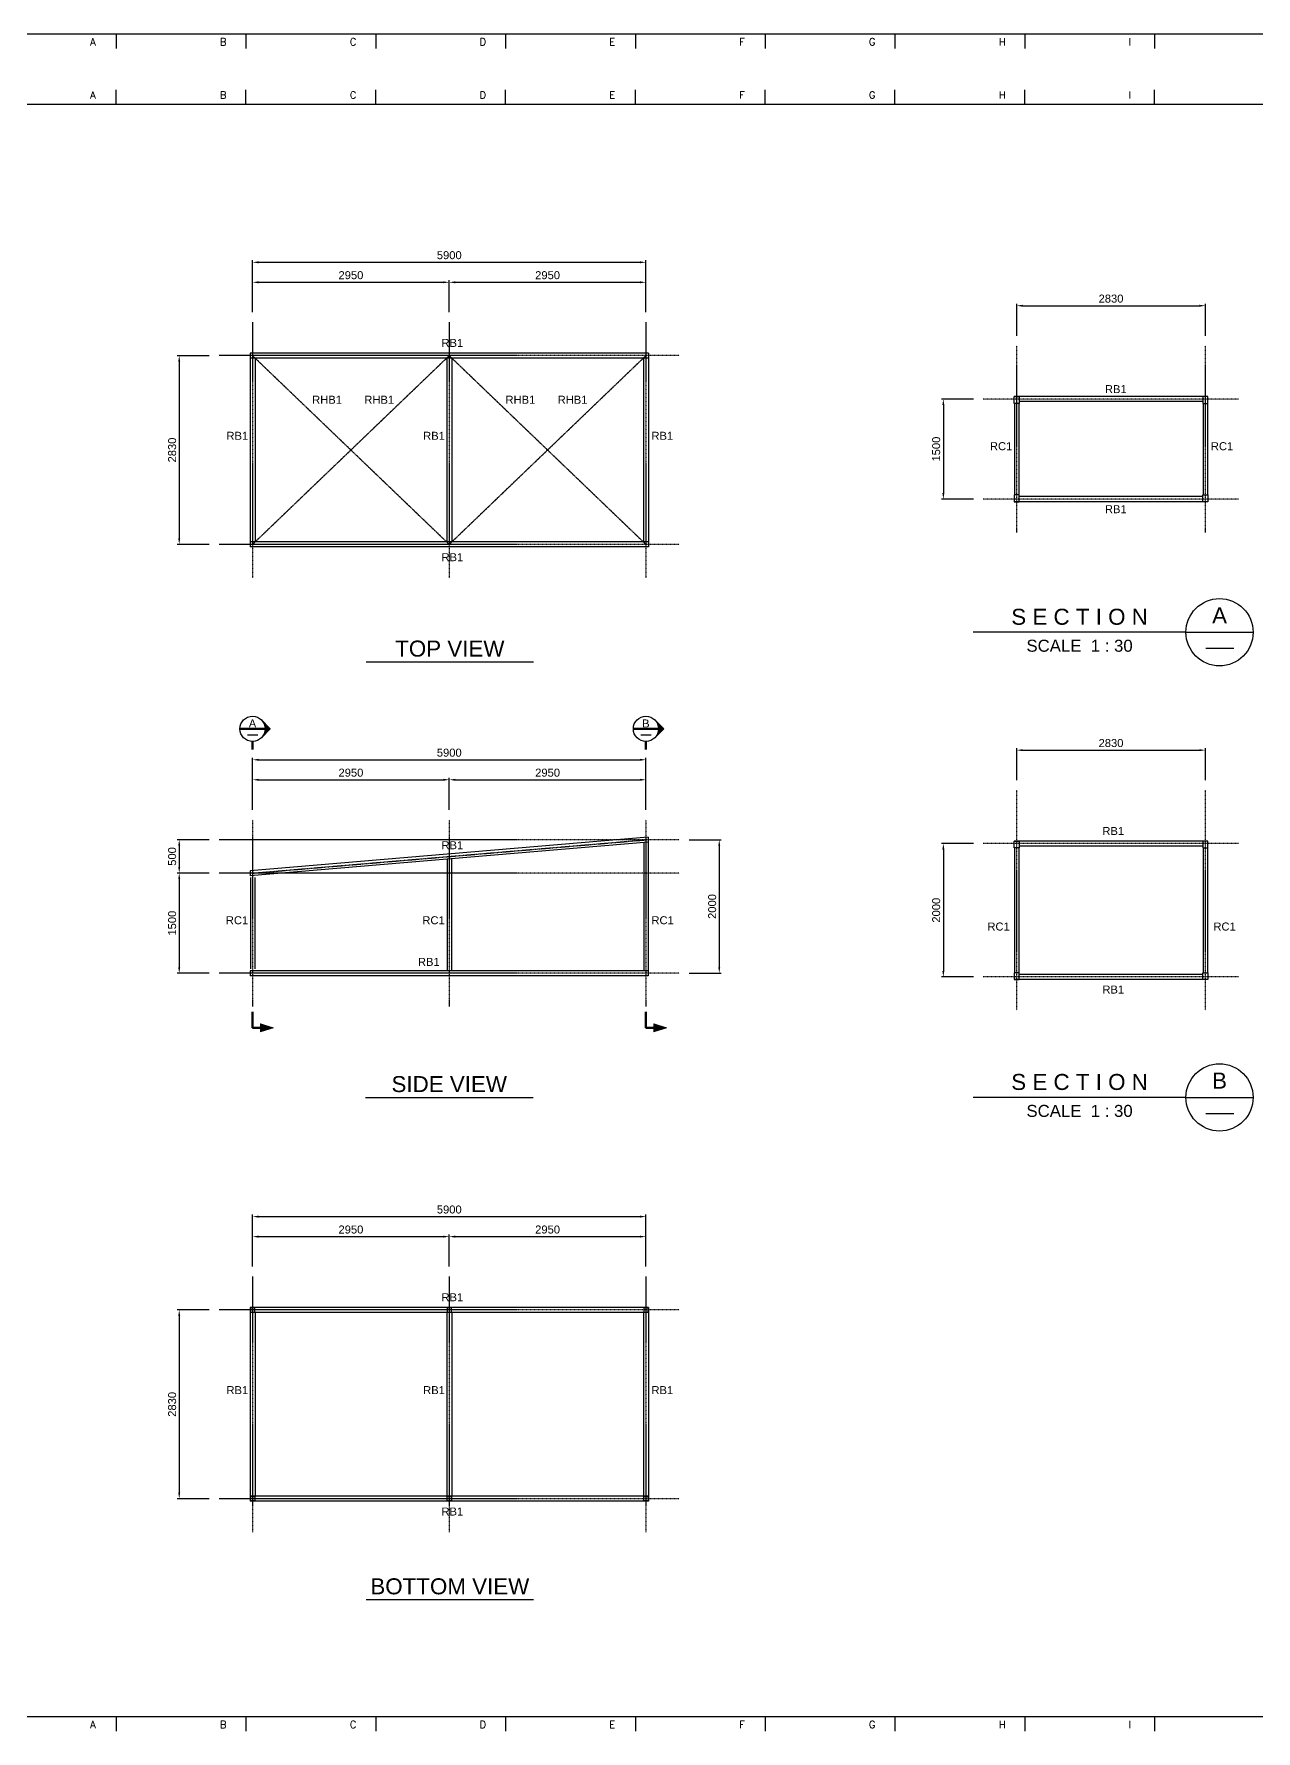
# Model space of a CAD drawing. Header units: millimetres. Extents: x 415966 to 487306, y -108951 to -17325.
# Drawn here: x 453096 to 471427, y -92703 to -67257 of the extents above; entities that cross this region are included whole.
import ezdxf
from ezdxf.enums import TextEntityAlignment as Align

# ---------------------------------------------------------------- set-up
doc = ezdxf.new("R2010")
doc.units = ezdxf.units.MM
doc.header["$LTSCALE"] = 2
doc.linetypes.add('CENTER', pattern=[2, 1.25, -0.25, 0.25, -0.25])
doc.linetypes.add('CENTER2', pattern=[28.575, 19.05, -3.175, 3.175, -3.175])
doc.layers.get('Defpoints').update_dxf_attribs({"color": 250})
for name, color, linetype in [('C_BLOCK', 7, 'Continuous'), ('C_CEN', 1, 'CENTER'), ('C_DIM', 7, 'Continuous'), ('C_GIRDER', 2, 'Continuous'), ('C_TEXT_01', 2, 'Continuous'), ('TAN-TIT', 30, 'Continuous'), ('TITLE', 7, 'Continuous')]:
    doc.layers.add(name, color=color, linetype=linetype)
doc.styles.add('Arial', font='arial.ttf')
doc.styles.add('COM', font='COMPLEX', dxfattribs={"height": 5})
doc.dimstyles.new('일반도면_0030', dxfattribs={"dimtxt": 120, "dimasz": 90, "dimexe": 30, "dimexo": 150, "dimgap": 45, "dimtad": 1, "dimdec": 0, "dimzin": 0, "dimdsep": 46, "dimtxsty": 'Arial', "dimcen": -150, "dimclrd": 7, "dimclre": 7, "dimclrt": 2, "dimadec": 8, "dimazin": 0, "dimtfac": 1, "dimtdec": 0, "dimtix": 1, "dimtmove": 2, "dimatfit": 3, "dimfxl": 1, "dimtolj": 1, "dimtzin": 0, "dimarcsym": 0})

# ---------------------------------------------------------------- blocks, each defined once
blk = doc.blocks.new('BORDER')
at = {"layer": 'TAN-TIT'}
for p, q in [((23282, 16468), (498, 16468)), ((1796, 16468), (1796, 16612)), ((3093, 16468), (3093, 16612)), ((4391, 16468), (4391, 16612)), ((5689, 16468), (5689, 16612)), ((6987, 16468), (6987, 16612)), ((8285, 16468), (8285, 16612)), ((9583, 16468), (9583, 16612)), ((10881, 16468), (10881, 16612)), ((12178, 16468), (12178, 16612)), ((498, 352), (23282, 352)), ((1796, 352), (1796, 208)), ((3093, 352), (3093, 208)), ((4391, 352), (4391, 208)), ((5689, 352), (5689, 208)), ((6987, 352), (6987, 208)), ((8285, 352), (8285, 208)), ((9583, 352), (9583, 208)), ((10881, 352), (10881, 208)), ((12178, 352), (12178, 208))]:
    blk.add_line(p, q, dxfattribs=at)
at = {"layer": 'TAN-TIT', "style": 'COM'}
for s, p in [('A', (1536, 16526)), ('B', (2834, 16526)), ('C', (4132, 16526)), ('D', (5430, 16526)), ('E', (6727, 16526)), ('F', (8025, 16526)), ('G', (9323, 16526)), ('H', (10621, 16526)), ('I', (11919, 16526)), ('A', (1536, 237)), ('B', (2834, 237)), ('C', (4132, 237)), ('D', (5430, 237)), ('E', (6727, 237)), ('F', (8025, 237)), ('G', (9323, 237)), ('H', (10621, 237)), ('I', (11919, 237))]:
    blk.add_text(s, height=72.1, dxfattribs=at).set_placement(p)
blk = doc.blocks.new('*D260')
at = {"layer": 'C_DIM', "color": 7, "lineweight": -2, "transparency": 16777216}
for p, q in [((455725, -72081), (455245, -72081)), ((455275, -72171), (455275, -74821)), ((455725, -74911), (455245, -74911))]:
    blk.add_line(p, q, dxfattribs=at)
at = {"layer": 'C_DIM', "color": 7, "transparency": 16777216}
for points in [[(455260, -72171), (455290, -72171), (455275, -72081)], [(455260, -74821), (455290, -74821), (455275, -74911)]]:
    blk.add_solid(points, dxfattribs=at)
at = {"layer": 'Defpoints', "color": 0, "transparency": 16777216}
for p in [(455875, -72081), (455275, -74911), (455875, -74911)]:
    blk.add_point(p, dxfattribs=at)
at = {"layer": 'C_DIM', "color": 2, "transparency": 16777216, "insert": (455169, -73496), "char_height": 120, "attachment_point": 5, "rotation": 90, "style": 'Arial'}
blk.add_mtext('\\A1;2830', dxfattribs=at)
blk = doc.blocks.new('*D261')
at = {"layer": 'C_DIM', "color": 7, "lineweight": -2, "transparency": 16777216}
for p, q in [((456375, -71431), (456375, -70651)), ((456465, -70681), (462185, -70681)), ((462275, -71431), (462275, -70651))]:
    blk.add_line(p, q, dxfattribs=at)
at = {"layer": 'C_DIM', "color": 7, "transparency": 16777216}
for points in [[(456465, -70666), (456465, -70696), (456375, -70681)], [(462185, -70666), (462185, -70696), (462275, -70681)]]:
    blk.add_solid(points, dxfattribs=at)
at = {"layer": 'Defpoints', "color": 0, "transparency": 16777216}
for p in [(462275, -70681), (456375, -71581), (462275, -71581)]:
    blk.add_point(p, dxfattribs=at)
at = {"layer": 'C_DIM', "color": 2, "transparency": 16777216, "insert": (459325, -70575), "char_height": 120, "attachment_point": 5, "style": 'Arial'}
blk.add_mtext('\\A1;5900', dxfattribs=at)
blk = doc.blocks.new('*D262')
at = {"layer": 'C_DIM', "color": 7, "lineweight": -2, "transparency": 16777216}
for p, q in [((456375, -71431), (456375, -70951)), ((456465, -70981), (459235, -70981)), ((459325, -71431), (459325, -70951))]:
    blk.add_line(p, q, dxfattribs=at)
at = {"layer": 'C_DIM', "color": 7, "transparency": 16777216}
for points in [[(456465, -70966), (456465, -70996), (456375, -70981)], [(459235, -70966), (459235, -70996), (459325, -70981)]]:
    blk.add_solid(points, dxfattribs=at)
at = {"layer": 'Defpoints', "color": 0, "transparency": 16777216}
for p in [(459325, -70981), (456375, -71581), (459325, -71581)]:
    blk.add_point(p, dxfattribs=at)
at = {"layer": 'C_DIM', "color": 2, "transparency": 16777216, "insert": (457850, -70875), "char_height": 120, "attachment_point": 5, "style": 'Arial'}
blk.add_mtext('\\A1;2950', dxfattribs=at)
blk = doc.blocks.new('*D263')
at = {"layer": 'C_DIM', "color": 7, "lineweight": -2, "transparency": 16777216}
for p, q in [((459325, -71431), (459325, -70951)), ((459415, -70981), (462185, -70981)), ((462275, -71431), (462275, -70951))]:
    blk.add_line(p, q, dxfattribs=at)
at = {"layer": 'C_DIM', "color": 7, "transparency": 16777216}
for points in [[(459415, -70966), (459415, -70996), (459325, -70981)], [(462185, -70966), (462185, -70996), (462275, -70981)]]:
    blk.add_solid(points, dxfattribs=at)
at = {"layer": 'Defpoints', "color": 0, "transparency": 16777216}
for p in [(462275, -70981), (459325, -71581), (462275, -71581)]:
    blk.add_point(p, dxfattribs=at)
at = {"layer": 'C_DIM', "color": 2, "transparency": 16777216, "insert": (460800, -70875), "char_height": 120, "attachment_point": 5, "style": 'Arial'}
blk.add_mtext('\\A1;2950', dxfattribs=at)
blk = doc.blocks.new('*D247')
at = {"layer": 'C_DIM', "color": 7, "lineweight": -2, "transparency": 16777216}
for p, q in [((455725, -86390), (455245, -86390)), ((455275, -86480), (455275, -89130)), ((455725, -89220), (455245, -89220))]:
    blk.add_line(p, q, dxfattribs=at)
at = {"layer": 'C_DIM', "color": 7, "transparency": 16777216}
for points in [[(455260, -86480), (455290, -86480), (455275, -86390)], [(455260, -89130), (455290, -89130), (455275, -89220)]]:
    blk.add_solid(points, dxfattribs=at)
at = {"layer": 'Defpoints', "color": 0, "transparency": 16777216}
for p in [(455875, -86390), (455275, -89220), (455875, -89220)]:
    blk.add_point(p, dxfattribs=at)
at = {"layer": 'C_DIM', "color": 2, "transparency": 16777216, "insert": (455169, -87805), "char_height": 120, "attachment_point": 5, "rotation": 90, "style": 'Arial'}
blk.add_mtext('\\A1;2830', dxfattribs=at)
blk = doc.blocks.new('*D248')
at = {"layer": 'C_DIM', "color": 7, "lineweight": -2, "transparency": 16777216}
for p, q in [((456375, -85740), (456375, -84960)), ((456465, -84990), (462185, -84990)), ((462275, -85740), (462275, -84960))]:
    blk.add_line(p, q, dxfattribs=at)
at = {"layer": 'C_DIM', "color": 7, "transparency": 16777216}
for points in [[(456465, -84975), (456465, -85005), (456375, -84990)], [(462185, -84975), (462185, -85005), (462275, -84990)]]:
    blk.add_solid(points, dxfattribs=at)
at = {"layer": 'Defpoints', "color": 0, "transparency": 16777216}
for p in [(462275, -84990), (456375, -85890), (462275, -85890)]:
    blk.add_point(p, dxfattribs=at)
at = {"layer": 'C_DIM', "color": 2, "transparency": 16777216, "insert": (459325, -84884), "char_height": 120, "attachment_point": 5, "style": 'Arial'}
blk.add_mtext('\\A1;5900', dxfattribs=at)
blk = doc.blocks.new('*D249')
at = {"layer": 'C_DIM', "color": 7, "lineweight": -2, "transparency": 16777216}
for p, q in [((456375, -85740), (456375, -85260)), ((456465, -85290), (459235, -85290)), ((459325, -85740), (459325, -85260))]:
    blk.add_line(p, q, dxfattribs=at)
at = {"layer": 'C_DIM', "color": 7, "transparency": 16777216}
for points in [[(456465, -85275), (456465, -85305), (456375, -85290)], [(459235, -85275), (459235, -85305), (459325, -85290)]]:
    blk.add_solid(points, dxfattribs=at)
at = {"layer": 'Defpoints', "color": 0, "transparency": 16777216}
for p in [(459325, -85290), (456375, -85890), (459325, -85890)]:
    blk.add_point(p, dxfattribs=at)
at = {"layer": 'C_DIM', "color": 2, "transparency": 16777216, "insert": (457850, -85184), "char_height": 120, "attachment_point": 5, "style": 'Arial'}
blk.add_mtext('\\A1;2950', dxfattribs=at)
blk = doc.blocks.new('*D250')
at = {"layer": 'C_DIM', "color": 7, "lineweight": -2, "transparency": 16777216}
for p, q in [((459325, -85740), (459325, -85260)), ((459415, -85290), (462185, -85290)), ((462275, -85740), (462275, -85260))]:
    blk.add_line(p, q, dxfattribs=at)
at = {"layer": 'C_DIM', "color": 7, "transparency": 16777216}
for points in [[(459415, -85275), (459415, -85305), (459325, -85290)], [(462185, -85275), (462185, -85305), (462275, -85290)]]:
    blk.add_solid(points, dxfattribs=at)
at = {"layer": 'Defpoints', "color": 0, "transparency": 16777216}
for p in [(462275, -85290), (459325, -85890), (462275, -85890)]:
    blk.add_point(p, dxfattribs=at)
at = {"layer": 'C_DIM', "color": 2, "transparency": 16777216, "insert": (460800, -85184), "char_height": 120, "attachment_point": 5, "style": 'Arial'}
blk.add_mtext('\\A1;2950', dxfattribs=at)
blk = doc.blocks.new('*D251')
at = {"layer": 'C_DIM', "color": 7, "lineweight": -2, "transparency": 16777216}
for p, q in [((455725, -79840), (455245, -79840)), ((455275, -79930), (455275, -81250)), ((455725, -81340), (455245, -81340))]:
    blk.add_line(p, q, dxfattribs=at)
at = {"layer": 'C_DIM', "color": 7, "transparency": 16777216}
for points in [[(455260, -79930), (455290, -79930), (455275, -79840)], [(455260, -81250), (455290, -81250), (455275, -81340)]]:
    blk.add_solid(points, dxfattribs=at)
at = {"layer": 'Defpoints', "color": 0, "transparency": 16777216}
for p in [(455875, -79840), (455275, -81340), (455875, -81340)]:
    blk.add_point(p, dxfattribs=at)
at = {"layer": 'C_DIM', "color": 2, "transparency": 16777216, "insert": (455169, -80590), "char_height": 120, "attachment_point": 5, "rotation": 90, "style": 'Arial'}
blk.add_mtext('\\A1;1500', dxfattribs=at)
blk = doc.blocks.new('*D252')
at = {"layer": 'C_DIM', "color": 7, "lineweight": -2, "transparency": 16777216}
for p, q in [((456375, -78890), (456375, -78110)), ((462275, -78890), (462275, -78110)), ((456465, -78140), (462185, -78140))]:
    blk.add_line(p, q, dxfattribs=at)
at = {"layer": 'C_DIM', "color": 7, "transparency": 16777216}
for points in [[(456465, -78125), (456465, -78155), (456375, -78140)], [(462185, -78125), (462185, -78155), (462275, -78140)]]:
    blk.add_solid(points, dxfattribs=at)
at = {"layer": 'Defpoints', "color": 0, "transparency": 16777216}
for p in [(462275, -78140), (456375, -79040), (462275, -79040)]:
    blk.add_point(p, dxfattribs=at)
at = {"layer": 'C_DIM', "color": 2, "transparency": 16777216, "insert": (459325, -78034), "char_height": 120, "attachment_point": 5, "style": 'Arial'}
blk.add_mtext('\\A1;5900', dxfattribs=at)
blk = doc.blocks.new('*D253')
at = {"layer": 'C_DIM', "color": 7, "lineweight": -2, "transparency": 16777216}
for p, q in [((456375, -78890), (456375, -78410)), ((456465, -78440), (459235, -78440)), ((459325, -78890), (459325, -78410))]:
    blk.add_line(p, q, dxfattribs=at)
at = {"layer": 'C_DIM', "color": 7, "transparency": 16777216}
for points in [[(456465, -78425), (456465, -78455), (456375, -78440)], [(459235, -78425), (459235, -78455), (459325, -78440)]]:
    blk.add_solid(points, dxfattribs=at)
at = {"layer": 'Defpoints', "color": 0, "transparency": 16777216}
for p in [(459325, -78440), (456375, -79040), (459325, -79040)]:
    blk.add_point(p, dxfattribs=at)
at = {"layer": 'C_DIM', "color": 2, "transparency": 16777216, "insert": (457850, -78334), "char_height": 120, "attachment_point": 5, "style": 'Arial'}
blk.add_mtext('\\A1;2950', dxfattribs=at)
blk = doc.blocks.new('*D254')
at = {"layer": 'C_DIM', "color": 7, "lineweight": -2, "transparency": 16777216}
for p, q in [((459325, -78890), (459325, -78410)), ((459415, -78440), (462185, -78440)), ((462275, -78890), (462275, -78410))]:
    blk.add_line(p, q, dxfattribs=at)
at = {"layer": 'C_DIM', "color": 7, "transparency": 16777216}
for points in [[(459415, -78425), (459415, -78455), (459325, -78440)], [(462185, -78425), (462185, -78455), (462275, -78440)]]:
    blk.add_solid(points, dxfattribs=at)
at = {"layer": 'Defpoints', "color": 0, "transparency": 16777216}
for p in [(462275, -78440), (459325, -79040), (462275, -79040)]:
    blk.add_point(p, dxfattribs=at)
at = {"layer": 'C_DIM', "color": 2, "transparency": 16777216, "insert": (460800, -78334), "char_height": 120, "attachment_point": 5, "style": 'Arial'}
blk.add_mtext('\\A1;2950', dxfattribs=at)
blk = doc.blocks.new('*D255')
at = {"layer": 'C_DIM', "color": 7, "lineweight": -2, "transparency": 16777216}
for p, q in [((462925, -79340), (463405, -79340)), ((463375, -79430), (463375, -81250)), ((462925, -81340), (463405, -81340))]:
    blk.add_line(p, q, dxfattribs=at)
at = {"layer": 'C_DIM', "color": 7, "transparency": 16777216}
for points in [[(463360, -79430), (463390, -79430), (463375, -79340)], [(463360, -81250), (463390, -81250), (463375, -81340)]]:
    blk.add_solid(points, dxfattribs=at)
at = {"layer": 'Defpoints', "color": 0, "transparency": 16777216}
for p in [(462775, -79340), (462775, -81340), (463375, -81340)]:
    blk.add_point(p, dxfattribs=at)
at = {"layer": 'C_DIM', "color": 2, "transparency": 16777216, "insert": (463269, -80340), "char_height": 120, "attachment_point": 5, "rotation": 90, "style": 'Arial'}
blk.add_mtext('\\A1;2000', dxfattribs=at)
blk = doc.blocks.new('*D256')
at = {"layer": 'C_DIM', "color": 7, "lineweight": -2, "transparency": 16777216}
for p, q in [((455725, -79340), (455245, -79340)), ((455275, -79430), (455275, -79750)), ((455725, -79840), (455245, -79840))]:
    blk.add_line(p, q, dxfattribs=at)
at = {"layer": 'C_DIM', "color": 7, "transparency": 16777216}
for points in [[(455260, -79430), (455290, -79430), (455275, -79340)], [(455260, -79750), (455290, -79750), (455275, -79840)]]:
    blk.add_solid(points, dxfattribs=at)
at = {"layer": 'Defpoints', "color": 0, "transparency": 16777216}
for p in [(455875, -79340), (455275, -79840), (455875, -79840)]:
    blk.add_point(p, dxfattribs=at)
at = {"layer": 'C_DIM', "color": 2, "transparency": 16777216, "insert": (455169, -79590), "char_height": 120, "attachment_point": 5, "rotation": 90, "style": 'Arial'}
blk.add_mtext('\\A1;500', dxfattribs=at)
blk = doc.blocks.new('*D266')
at = {"layer": 'C_DIM', "color": 7, "lineweight": -2, "transparency": 16777216}
for p, q in [((467186, -72732), (466706, -72732)), ((466736, -72822), (466736, -74142)), ((467186, -74232), (466706, -74232))]:
    blk.add_line(p, q, dxfattribs=at)
at = {"layer": 'C_DIM', "color": 7, "transparency": 16777216}
for points in [[(466721, -72822), (466751, -72822), (466736, -72732)], [(466721, -74142), (466751, -74142), (466736, -74232)]]:
    blk.add_solid(points, dxfattribs=at)
at = {"layer": 'Defpoints', "color": 0, "transparency": 16777216}
for p in [(467336, -72732), (466736, -74232), (467336, -74232)]:
    blk.add_point(p, dxfattribs=at)
at = {"layer": 'C_DIM', "color": 2, "transparency": 16777216, "insert": (466629, -73482), "char_height": 120, "attachment_point": 5, "rotation": 90, "style": 'Arial'}
blk.add_mtext('\\A1;1500', dxfattribs=at)
blk = doc.blocks.new('*D267')
at = {"layer": 'C_DIM', "color": 7, "lineweight": -2, "transparency": 16777216}
for p, q in [((467836, -71782), (467836, -71302)), ((467926, -71332), (470576, -71332)), ((470666, -71782), (470666, -71302))]:
    blk.add_line(p, q, dxfattribs=at)
at = {"layer": 'C_DIM', "color": 7, "transparency": 16777216}
for points in [[(467926, -71317), (467926, -71347), (467836, -71332)], [(470576, -71317), (470576, -71347), (470666, -71332)]]:
    blk.add_solid(points, dxfattribs=at)
at = {"layer": 'Defpoints', "color": 0, "transparency": 16777216}
for p in [(470666, -71332), (467836, -71932), (470666, -71932)]:
    blk.add_point(p, dxfattribs=at)
at = {"layer": 'C_DIM', "color": 2, "transparency": 16777216, "insert": (469251, -71226), "char_height": 120, "attachment_point": 5, "style": 'Arial'}
blk.add_mtext('\\A1;2830', dxfattribs=at)
blk = doc.blocks.new('*D268')
at = {"layer": 'C_DIM', "color": 7, "lineweight": -2, "transparency": 16777216}
for p, q in [((467186, -79396), (466706, -79396)), ((466736, -79486), (466736, -81306)), ((467186, -81396), (466706, -81396))]:
    blk.add_line(p, q, dxfattribs=at)
at = {"layer": 'C_DIM', "color": 7, "transparency": 16777216}
for points in [[(466721, -79486), (466751, -79486), (466736, -79396)], [(466721, -81306), (466751, -81306), (466736, -81396)]]:
    blk.add_solid(points, dxfattribs=at)
at = {"layer": 'Defpoints', "color": 0, "transparency": 16777216}
for p in [(467336, -79396), (466736, -81396), (467336, -81396)]:
    blk.add_point(p, dxfattribs=at)
at = {"layer": 'C_DIM', "color": 2, "transparency": 16777216, "insert": (466629, -80396), "char_height": 120, "attachment_point": 5, "rotation": 90, "style": 'Arial'}
blk.add_mtext('\\A1;2000', dxfattribs=at)
blk = doc.blocks.new('*D269')
at = {"layer": 'C_DIM', "color": 7, "lineweight": -2, "transparency": 16777216}
for p, q in [((467836, -78446), (467836, -77966)), ((467926, -77996), (470576, -77996)), ((470666, -78446), (470666, -77966))]:
    blk.add_line(p, q, dxfattribs=at)
at = {"layer": 'C_DIM', "color": 7, "transparency": 16777216}
for points in [[(467926, -77981), (467926, -78011), (467836, -77996)], [(470576, -77981), (470576, -78011), (470666, -77996)]]:
    blk.add_solid(points, dxfattribs=at)
at = {"layer": 'Defpoints', "color": 0, "transparency": 16777216}
for p in [(470666, -77996), (467836, -78596), (470666, -78596)]:
    blk.add_point(p, dxfattribs=at)
at = {"layer": 'C_DIM', "color": 2, "transparency": 16777216, "insert": (469251, -77890), "char_height": 120, "attachment_point": 5, "style": 'Arial'}
blk.add_mtext('\\A1;2830', dxfattribs=at)
blk = doc.blocks.new('MS')
at = {"layer": 'C_BLOCK', "color": 1, "linetype": 'Continuous', "lineweight": 13}
for p, q in [((-8.67, 3.56), (-7, 8.89)), ((-8.58, 3.62), (-7, 8.68)), ((-8.5, 3.69), (-7, 8.47)), ((-8.41, 3.75), (-7, 8.26)), ((-8.33, 3.81), (-7, 8.06)), ((-8.24, 3.87), (-7, 7.85)), ((-8.16, 3.94), (-7, 7.64)), ((-8.07, 4), (-7, 7.43)), ((-7, 8.89), (-5.33, 3.56)), ((-7, 8.68), (-5.42, 3.62)), ((-7, 8.47), (-5.5, 3.69)), ((-7, 8.26), (-5.59, 3.75)), ((-7, 8.06), (-5.67, 3.81)), ((-7, 7.85), (-5.76, 3.87)), ((-7, 7.64), (-5.84, 3.94)), ((-7, 7.43), (-5.93, 4)), ((-5.33, 3.56), (-8.67, 3.56)), ((-5.42, 3.62), (-8.58, 3.62)), ((-5.5, 3.69), (-8.5, 3.69)), ((-5.59, 3.75), (-8.41, 3.75)), ((-5.67, 3.81), (-8.33, 3.81)), ((-5.76, 3.87), (-8.24, 3.87)), ((-5.84, 3.94), (-8.16, 3.94)), ((-5.93, 4), (-8.07, 4)), ((-7.99, 4.06), (-7, 7.22)), ((-6.01, 4.06), (-7.99, 4.06)), ((-7.9, 4.12), (-7, 7.01)), ((-6.1, 4.12), (-7.9, 4.12)), ((-7.82, 4.19), (-7, 6.8)), ((-6.18, 4.19), (-7.82, 4.19)), ((-7.73, 4.25), (-7, 6.59)), ((-6.27, 4.25), (-7.73, 4.25)), ((-7.65, 4.31), (-7, 6.39)), ((-6.35, 4.31), (-7.65, 4.31)), ((-7.56, 4.37), (-7, 6.18)), ((-6.44, 4.37), (-7.56, 4.37)), ((-7.48, 4.43), (-7, 5.97)), ((-6.52, 4.43), (-7.48, 4.43)), ((-7.39, 4.5), (-7, 5.76)), ((-6.61, 4.5), (-7.39, 4.5)), ((-7.31, 4.56), (-7, 5.55)), ((-6.69, 4.56), (-7.31, 4.56)), ((-7.22, 4.62), (-7, 5.34)), ((-6.78, 4.62), (-7.22, 4.62)), ((-7.14, 4.68), (-7, 5.13)), ((-6.86, 4.68), (-7.14, 4.68)), ((-7.06, 4.75), (-7, 4.92)), ((-6.94, 4.75), (-7.06, 4.75)), ((-7, 7.22), (-6.01, 4.06)), ((-7, 7.01), (-6.1, 4.12)), ((-7, 6.8), (-6.18, 4.19)), ((-7, 6.59), (-6.27, 4.25)), ((-7, 6.39), (-6.35, 4.31)), ((-7, 6.18), (-6.44, 4.37)), ((-7, 5.97), (-6.52, 4.43)), ((-7, 5.76), (-6.61, 4.5)), ((-7, 5.55), (-6.69, 4.56)), ((-7, 5.34), (-6.78, 4.62)), ((-7, 5.13), (-6.86, 4.68)), ((-7, 4.92), (-6.94, 4.75))]:
    blk.add_line(p, q, dxfattribs=at)
at = {"layer": 'C_BLOCK', "color": 3, "linetype": 'Continuous', "lineweight": 70, "flags": 128}
blk.add_lwpolyline([(-7, 3.5), (-7, 0), (0, 0)], dxfattribs=at)
at = {"layer": 'C_BLOCK', "color": 1, "linetype": 'Continuous', "lineweight": 13}
blk.add_3dface([(-8.75, 3.5), (-7, 9.1), (-5.25, 3.5)], dxfattribs=at)

msp = doc.modelspace()

# ---------------------------------------------------------------- linework, layer by layer
at = {"layer": 'C_BLOCK', "color": 1, "linetype": 'Continuous', "lineweight": 0}
for p, q in [((456641.5, -77676.6), (456501.7, -77537.1)), ((462541.5, -77676.6), (462401.7, -77537.1)), ((456641.5, -77676.6), (456506.8, -77811.2)), ((456523.1, -77793), (456640.5, -77675.6)), ((456534.9, -77776.2), (456638, -77673.1)), ((456550.1, -77746), (456630.5, -77665.6)), ((456558.2, -77632.9), (456578, -77613.1)), ((456559.2, -77636.9), (456580.5, -77615.6)), ((456560, -77641.1), (456583, -77618.1)), ((456560.8, -77645.3), (456585.5, -77620.6)), ((456561.4, -77649.7), (456588, -77623.1)), ((456562, -77654.1), (456590.5, -77625.6)), ((456562.5, -77658.6), (456593, -77628.1)), ((456562.9, -77663.2), (456595.5, -77630.6)), ((456563.2, -77667.9), (456598, -77633.1)), ((456563.3, -77672.8), (456600.5, -77635.6)), ((456563.3, -77677.8), (456603, -77638.1)), ((462541.5, -77676.6), (462406.8, -77811.2)), ((462423.1, -77793), (462540.5, -77675.6)), ((462434.9, -77776.2), (462538, -77673.1)), ((462450.1, -77746), (462530.5, -77665.6)), ((462458.2, -77632.9), (462478, -77613.1)), ((462459.2, -77636.9), (462480.5, -77615.6)), ((462460, -77641.1), (462483, -77618.1)), ((462460.8, -77645.3), (462485.5, -77620.6)), ((462461.4, -77649.7), (462488, -77623.1)), ((462462, -77654.1), (462490.5, -77625.6)), ((462462.5, -77658.6), (462493, -77628.1)), ((462462.9, -77663.2), (462495.5, -77630.6)), ((462463.2, -77667.9), (462498, -77633.1)), ((462463.3, -77672.8), (462500.5, -77635.6)), ((462463.3, -77677.8), (462503, -77638.1))]:
    msp.add_line(p, q, dxfattribs=at)
at = {"layer": 'C_BLOCK', "color": 1, "linetype": 'Continuous', "lineweight": 13}
for p, q in [((456508, -77543.1), (456508, -77543.1)), ((456510.5, -77545.6), (456510.5, -77545.6)), ((456512.9, -77548.2), (456513, -77548.1)), ((456515.3, -77550.8), (456515.5, -77550.6)), ((456517.6, -77553.4), (456518, -77553.1)), ((456519.9, -77556.2), (456520.5, -77555.6)), ((456522.2, -77558.9), (456523, -77558.1)), ((456524.4, -77561.7), (456525.5, -77560.6)), ((456526.5, -77564.6), (456528, -77563.1)), ((456528.6, -77567.5), (456530.5, -77565.6)), ((456530.7, -77570.4), (456533, -77568.1)), ((456532.6, -77573.4), (456535.5, -77570.6)), ((456534.6, -77576.5), (456538, -77573.1)), ((456536.5, -77579.6), (456540.5, -77575.6)), ((456538.4, -77582.7), (456543, -77578.1)), ((456540.1, -77585.9), (456545.5, -77580.6)), ((456541.9, -77589.2), (456548, -77583.1)), ((456543.6, -77592.5), (456550.5, -77585.6)), ((456545.2, -77595.9), (456553, -77588.1)), ((456546.8, -77599.3), (456555.5, -77590.6)), ((456548.3, -77602.7), (456558, -77593.1)), ((456549.8, -77606.3), (456560.5, -77595.6)), ((456551.2, -77609.9), (456563, -77598.1)), ((456552.5, -77613.6), (456565.5, -77600.6)), ((456553.8, -77617.3), (456568, -77603.1)), ((456555, -77621.1), (456570.5, -77605.6)), ((456556.2, -77624.9), (456573, -77608.1)), ((456557.2, -77628.9), (456575.5, -77610.6)), ((462408, -77543.1), (462408, -77543.1)), ((462410.5, -77545.6), (462410.5, -77545.6)), ((462412.9, -77548.2), (462413, -77548.1)), ((462415.3, -77550.8), (462415.5, -77550.6)), ((462417.6, -77553.4), (462418, -77553.1)), ((462419.9, -77556.2), (462420.5, -77555.6)), ((462422.2, -77558.9), (462423, -77558.1)), ((462424.4, -77561.7), (462425.5, -77560.6)), ((462426.5, -77564.6), (462428, -77563.1)), ((462428.6, -77567.5), (462430.5, -77565.6)), ((462430.7, -77570.4), (462433, -77568.1)), ((462432.6, -77573.4), (462435.5, -77570.6)), ((462434.6, -77576.5), (462438, -77573.1)), ((462436.5, -77579.6), (462440.5, -77575.6)), ((462438.4, -77582.7), (462443, -77578.1)), ((462440.1, -77585.9), (462445.5, -77580.6)), ((462441.9, -77589.2), (462448, -77583.1)), ((462443.6, -77592.5), (462450.5, -77585.6)), ((462445.2, -77595.9), (462453, -77588.1)), ((462446.8, -77599.3), (462455.5, -77590.6)), ((462448.3, -77602.7), (462458, -77593.1)), ((462449.8, -77606.3), (462460.5, -77595.6)), ((462451.2, -77609.9), (462463, -77598.1)), ((462452.5, -77613.6), (462465.5, -77600.6)), ((462453.8, -77617.3), (462468, -77603.1)), ((462455, -77621.1), (462470.5, -77605.6)), ((462456.2, -77624.9), (462473, -77608.1)), ((462457.2, -77628.9), (462475.5, -77610.6)), ((456541.6, -77764.5), (456635.5, -77670.6)), ((456546.4, -77754.7), (456633, -77668.1)), ((456553.1, -77738), (456628, -77663.1)), ((456555.5, -77730.6), (456625.5, -77660.6)), ((456557.4, -77723.7), (456623, -77658.1)), ((456559, -77717.1), (456620.5, -77655.6)), ((456560.2, -77710.9), (456618, -77653.1)), ((456561.2, -77704.9), (456615.5, -77650.6)), ((456562, -77699.1), (456613, -77648.1)), ((456562.6, -77693.5), (456610.5, -77645.6)), ((456563, -77688.1), (456608, -77643.1)), ((456563.2, -77682.8), (456605.5, -77640.6)), ((462441.6, -77764.5), (462535.5, -77670.6)), ((462446.4, -77754.7), (462533, -77668.1)), ((462453.1, -77738), (462528, -77663.1)), ((462455.5, -77730.6), (462525.5, -77660.6)), ((462457.4, -77723.7), (462523, -77658.1)), ((462459, -77717.1), (462520.5, -77655.6)), ((462460.2, -77710.9), (462518, -77653.1)), ((462461.2, -77704.9), (462515.5, -77650.6)), ((462462, -77699.1), (462513, -77648.1)), ((462462.6, -77693.5), (462510.5, -77645.6)), ((462463, -77688.1), (462508, -77643.1)), ((462463.2, -77682.8), (462505.5, -77640.6))]:
    msp.add_line(p, q, dxfattribs=at)
at = {"layer": 'C_BLOCK', "color": 3, "linetype": 'Continuous', "lineweight": 53}
for p, q in [((456563.4, -77676.6), (456186.2, -77676.6)), ((462463.4, -77676.6), (462086.2, -77676.6))]:
    msp.add_line(p, q, dxfattribs=at)
at = {"layer": 'C_BLOCK', "color": 1, "linetype": 'Continuous', "lineweight": 70}
for p, q in [((456563.4, -77676.6), (456186.2, -77676.6)), ((462463.4, -77676.6), (462086.2, -77676.6))]:
    msp.add_line(p, q, dxfattribs=at)
at = {"layer": 'C_BLOCK', "color": 2, "linetype": 'Continuous', "lineweight": 30}
for p, q in [((456452, -77770.8), (456297.7, -77770.8)), ((462352, -77770.8), (462197.7, -77770.8))]:
    msp.add_line(p, q, dxfattribs=at)
at = {"layer": 'C_BLOCK', "color": 3, "linetype": 'Continuous', "lineweight": 70}
for p, q in [((456374.8, -77984.9), (456374.8, -77865.1)), ((462274.8, -77984.9), (462274.8, -77865.1))]:
    msp.add_line(p, q, dxfattribs=at)
at = {"layer": 'C_BLOCK', "color": 2, "linetype": 'Continuous', "lineweight": 30}
for centre in [(456374.8, -77676.6), (462274.8, -77676.6)]:
    msp.add_circle(centre, 188.6, dxfattribs=at)
at = {"layer": 'C_CEN'}
for p, q in [((456374.8, -71580.8), (456374.8, -75410.8)), ((459324.8, -71580.8), (459324.8, -75410.8)), ((462274.8, -71580.8), (462274.8, -75410.8)), ((467835.5, -71932.4), (467835.5, -74732.4)), ((470665.5, -71932.4), (470665.5, -74732.4)), ((462774.8, -72080.8), (455874.8, -72080.8)), ((471165.5, -72732.4), (467335.5, -72732.4)), ((471165.5, -72732.4), (467335.5, -72732.4)), ((471165.5, -74232.4), (467335.5, -74232.4)), ((462774.8, -74910.8), (455874.8, -74910.8)), ((467835.5, -78596.3), (467835.5, -81896.3)), ((470665.5, -78596.3), (470665.5, -81896.3)), ((456374.8, -79040.5), (456374.8, -81840.5)), ((459324.8, -79040.5), (459324.8, -81840.5)), ((462274.8, -79040.5), (462274.8, -81840.5)), ((462774.8, -79340.5), (455874.8, -79340.5)), ((456374.8, -79840.5), (462274.8, -79340.5)), ((471165.5, -79396.3), (467335.5, -79396.3)), ((471165.5, -79396.3), (467335.5, -79396.3)), ((462774.8, -79840.5), (455874.8, -79840.5)), ((462774.8, -81340.5), (455874.8, -81340.5)), ((471165.5, -81396.3), (467335.5, -81396.3)), ((456374.8, -85889.9), (456374.8, -89719.9)), ((459324.8, -85889.9), (459324.8, -89719.9)), ((462274.8, -85889.9), (462274.8, -89719.9)), ((462774.8, -86389.9), (455874.8, -86389.9)), ((462774.8, -89219.9), (455874.8, -89219.9))]:
    msp.add_line(p, q, dxfattribs=at)
at = {"layer": 'C_GIRDER'}
for p, q in [((462312.9, -72042.7), (456336.7, -72042.7)), ((456336.7, -72042.7), (456336.7, -74948.9)), ((462312.9, -72118.9), (456336.7, -72118.9)), ((456412.9, -72118.9), (456412.9, -74872.7)), ((459286.7, -72118.9), (459286.7, -74872.7)), ((459362.9, -72118.9), (459362.9, -74872.7)), ((462236.7, -72118.9), (462236.7, -74872.7)), ((462312.9, -72042.7), (462312.9, -74948.9)), ((470627.4, -72694.3), (467797.4, -72694.3)), ((470627.4, -72770.5), (467873.6, -72770.5)), ((467803.8, -72795.9), (467803.8, -74168.9)), ((467867.3, -72795.9), (467867.3, -74168.9)), ((470633.8, -72795.9), (470633.8, -74168.9)), ((470697.3, -72795.9), (470697.3, -74168.9)), ((470627.4, -74270.5), (467797.4, -74270.5)), ((470627.4, -74194.3), (467873.6, -74194.3)), ((462312.9, -74872.7), (456336.7, -74872.7)), ((462312.9, -74948.9), (456336.7, -74948.9)), ((462306.6, -79299.7), (456336.7, -79805.7)), ((462306.6, -79376.1), (456336.7, -79882.2)), ((462243.1, -79381.6), (462243.1, -81302.4)), ((462306.6, -79299.7), (462306.6, -81378.6)), ((470627.4, -79358.2), (467797.4, -79358.2)), ((459293.1, -79631.6), (459293.1, -81302.4)), ((459356.6, -79626.1), (459356.6, -81302.4)), ((467803.8, -79459.8), (467803.8, -81332.8)), ((467867.3, -79459.8), (467867.3, -81332.8)), ((470627.4, -79434.4), (467873.6, -79434.4)), ((470633.8, -79459.8), (470633.8, -81332.8)), ((470697.3, -79459.8), (470697.3, -81332.8)), ((456336.7, -79805.7), (456336.7, -79882.2)), ((456343.1, -79904), (456343.1, -81277)), ((456406.6, -79904), (456406.6, -81277)), ((462306.6, -81302.4), (456336.7, -81302.4)), ((456336.7, -81302.4), (456336.7, -81378.6)), ((462306.6, -81378.6), (456336.7, -81378.6)), ((470627.4, -81358.2), (467873.6, -81358.2)), ((470627.4, -81434.4), (467797.4, -81434.4)), ((462312.9, -86351.8), (456336.7, -86351.8)), ((456336.7, -86351.8), (456336.7, -89258)), ((462312.9, -86428), (456336.7, -86428)), ((456412.9, -86428), (456412.9, -89181.8)), ((459286.7, -86428), (459286.7, -89181.8)), ((459362.9, -86428), (459362.9, -89181.8)), ((462236.7, -86428), (462236.7, -89181.8)), ((462312.9, -86351.8), (462312.9, -89258)), ((462312.9, -89181.8), (456336.7, -89181.8)), ((462312.9, -89258), (456336.7, -89258))]:
    msp.add_line(p, q, dxfattribs=at)
at = {"layer": 'C_GIRDER', "linetype": 'CENTER2', "ltscale": 0.2}
for p, q in [((456374.8, -72080.8), (459324.8, -74910.8)), ((456374.8, -74910.8), (459324.8, -72080.8)), ((462274.8, -72080.8), (459324.8, -74910.8)), ((462274.8, -74910.8), (459324.8, -72080.8))]:
    msp.add_line(p, q, dxfattribs=at)
at = {"layer": 'C_GIRDER'}
for points in [[(467797.4, -72694.3), (467873.6, -72694.3), (467873.6, -72795.9), (467797.4, -72795.9)], [(470703.6, -72694.3), (470627.4, -72694.3), (470627.4, -72795.9), (470703.6, -72795.9)], [(467797.4, -74270.5), (467873.6, -74270.5), (467873.6, -74168.9), (467797.4, -74168.9)], [(470703.6, -74270.5), (470627.4, -74270.5), (470627.4, -74168.9), (470703.6, -74168.9)], [(467797.4, -79358.2), (467873.6, -79358.2), (467873.6, -79459.8), (467797.4, -79459.8)], [(470703.6, -79358.2), (470627.4, -79358.2), (470627.4, -79459.8), (470703.6, -79459.8)], [(467797.4, -81434.4), (467873.6, -81434.4), (467873.6, -81332.8), (467797.4, -81332.8)], [(470703.6, -81434.4), (470627.4, -81434.4), (470627.4, -81332.8), (470703.6, -81332.8)], [(456343.1, -86421.7), (456406.6, -86421.7), (456406.6, -86358.2), (456343.1, -86358.2)], [(459293.1, -86421.7), (459356.6, -86421.7), (459356.6, -86358.2), (459293.1, -86358.2)], [(462243.1, -86421.7), (462306.6, -86421.7), (462306.6, -86358.2), (462243.1, -86358.2)], [(456343.1, -89188.2), (456406.6, -89188.2), (456406.6, -89251.7), (456343.1, -89251.7)], [(459293.1, -89188.2), (459356.6, -89188.2), (459356.6, -89251.7), (459293.1, -89251.7)], [(462243.1, -89188.2), (462306.6, -89188.2), (462306.6, -89251.7), (462243.1, -89251.7)]]:
    msp.add_lwpolyline(points, close=True, dxfattribs=at)
at = {"layer": 'TITLE', "color": 1, "linetype": 'Continuous'}
for p, q in [((470375, -76227.9), (467183, -76227.9)), ((458076.6, -76673.1), (460591.1, -76673.1)), ((458067.6, -83202.8), (460582, -83202.8)), ((470375, -83202.8), (467183, -83202.8)), ((458076.6, -90733.1), (460591.1, -90733.1))]:
    msp.add_line(p, q, dxfattribs=at)
for points in [[(470375, -76227.9), (471383, -76227.9)], [(470375, -83202.8), (471383, -83202.8)]]:
    msp.add_lwpolyline(points, dxfattribs=at)
at = {"layer": 'TITLE', "color": 2, "linetype": 'Continuous'}
for points in [[(470672.5, -76467.4), (471091.4, -76467.4)], [(470672.5, -83442.3), (471091.4, -83442.3)]]:
    msp.add_lwpolyline(points, dxfattribs=at)
at = {"layer": 'TITLE', "color": 1, "linetype": 'Continuous'}
for centre in [(470879, -76227.9), (470879, -83202.8)]:
    msp.add_circle(centre, 504, dxfattribs=at)

# ---------------------------------------------------------------- block references
at = {"xscale": 1.5, "yscale": 1.5, "zscale": 1.5}
for p in [(451635.9, -67785.1), (451635.9, -93015.1)]:
    msp.add_blockref('BORDER', p, dxfattribs=at)
at = {"layer": 'C_BLOCK', "color": 7, "linetype": 'Continuous', "lineweight": 0, "xscale": -34.28571428571428, "yscale": 34.28571428571428, "zscale": 34.28571428571428, "rotation": 270}
for p in [(456374.8, -81918.1), (462274.8, -81918.1)]:
    msp.add_blockref('MS', p, dxfattribs=at)

# ---------------------------------------------------------------- texts
at = {"layer": 'C_BLOCK', "color": 2, "linetype": 'Continuous', "lineweight": 30, "style": 'Arial'}
for s, p in [('A', (456374.1, -77596.1)), ('B', (462274.1, -77596.1))]:
    msp.add_text(s, height=120, dxfattribs=at).set_placement(p, align=Align.MIDDLE_CENTER)
at = {"layer": 'C_TEXT_01', "style": 'Arial'}
for s, p in [('RB1', (459208.3, -71949.7)), ('RHB1', (457268.7, -72801.5)), ('RHB1', (458051.3, -72801.5)), ('RHB1', (460168.7, -72801.5)), ('RHB1', (460951.3, -72801.5)), ('RB1', (469159.5, -72642.6)), ('RB1', (455983.5, -73342.4)), ('RB1', (458933.5, -73342.4)), ('RB1', (462357.6, -73342.4)), ('RC1', (467435, -73498.3)), ('RC1', (470748.3, -73498.3)), ('RB1', (469159.5, -74442.6)), ('RB1', (459208.3, -75162.5)), ('RB1', (459208.3, -79481.4)), ('RB1', (469121.4, -79268.5)), ('RC1', (455974.3, -80606.4)), ('RC1', (458922, -80606.4)), ('RC1', (462357.6, -80606.4)), ('RC1', (467396.9, -80700.4)), ('RC1', (470786.4, -80700.4)), ('RB1', (458855.6, -81230)), ('RB1', (469121.4, -81644.7)), ('RB1', (459208.3, -86258.8)), ('RB1', (455983.5, -87651.5)), ('RB1', (458933.5, -87651.5)), ('RB1', (462357.6, -87651.5)), ('RB1', (459208.3, -89471.5))]:
    msp.add_text(s, height=120, dxfattribs=at).set_placement(p)
at = {"layer": 'TITLE', "color": 3, "ltscale": 10, "style": 'Arial'}
for s, p in [('S E C T I O N', (468779, -76115.9)), ('TOP VIEW', (459333.8, -76593)), ('SIDE VIEW', (459324.8, -83122.7)), ('S E C T I O N', (468779, -83090.8)), ('BOTTOM VIEW', (459333.8, -90653.1))]:
    msp.add_text(s, height=240, dxfattribs=at).set_placement(p, align=Align.CENTER)
at = {"layer": 'TITLE', "color": 2, "ltscale": 10, "style": 'Arial'}
for s, p in [('A', (470879, -75975.9)), ('B', (470879, -82950.8))]:
    msp.add_text(s, height=240, dxfattribs=at).set_placement(p, align=Align.MIDDLE)
at = {"layer": 'TITLE', "color": 2, "linetype": 'Continuous', "style": 'Arial'}
for p in [(468779.1, -76339.9), (468779.1, -83314.8)]:
    msp.add_text('SCALE  1 : 30', height=180, dxfattribs=at).set_placement(p, align=Align.TOP_CENTER)

# ---------------------------------------------------------------- dimensions: what is measured, and where the dimension line sits
at = {"layer": 'C_DIM'}
for base, p1, p2, picture, middle in [((462274.8, -70680.8), (456374.8, -71580.8), (462274.8, -71580.8), '*D261', (459324.8, -70574.6)), ((459324.8, -70980.8), (456374.8, -71580.8), (459324.8, -71580.8), '*D262', (457849.8, -70874.6)), ((462274.8, -70980.8), (459324.8, -71580.8), (462274.8, -71580.8), '*D263', (460799.8, -70874.6)), ((470665.5, -71332.4), (467835.5, -71932.4), (470665.5, -71932.4), '*D267', (469250.5, -71226.1)), ((470665.5, -77996.3), (467835.5, -78596.3), (470665.5, -78596.3), '*D269', (469250.5, -77890)), ((462274.8, -78140.5), (456374.8, -79040.5), (462274.8, -79040.5), '*D252', (459324.8, -78034.2)), ((459324.8, -78440.5), (456374.8, -79040.5), (459324.8, -79040.5), '*D253', (457849.8, -78334.2)), ((462274.8, -78440.5), (459324.8, -79040.5), (462274.8, -79040.5), '*D254', (460799.8, -78334.2)), ((462274.8, -84989.9), (456374.8, -85889.9), (462274.8, -85889.9), '*D248', (459324.8, -84883.6)), ((459324.8, -85289.9), (456374.8, -85889.9), (459324.8, -85889.9), '*D249', (457849.8, -85183.6)), ((462274.8, -85289.9), (459324.8, -85889.9), (462274.8, -85889.9), '*D250', (460799.8, -85183.6))]:
    dim = msp.add_linear_dim(base=base, p1=p1, p2=p2, dimstyle='일반도면_0030', dxfattribs=at)
    dim.commit()
    dim.dimension.update_dxf_attribs({"geometry": picture, "text_midpoint": middle})
for p1, p2, distance, picture, middle in [((455874.8, -72080.8), (455874.8, -74910.8), -600, '*D260', (455168.5, -73495.8)), ((467335.5, -72732.4), (467335.5, -74232.4), -600, '*D266', (466629.3, -73482.4)), ((455874.8, -79340.5), (455874.8, -79840.5), -600, '*D256', (455168.5, -79590.5)), ((462774.8, -79340.5), (462774.8, -81340.5), 600, '*D255', (463268.5, -80340.5)), ((467335.5, -79396.3), (467335.5, -81396.3), -600, '*D268', (466629.3, -80396.3)), ((455874.8, -79840.5), (455874.8, -81340.5), -600, '*D251', (455168.5, -80590.5)), ((455874.8, -86389.9), (455874.8, -89219.9), -600, '*D247', (455168.5, -87804.9))]:
    dim = msp.add_aligned_dim(p1=p1, p2=p2, distance=distance, dimstyle='일반도면_0030', dxfattribs=at)
    dim.commit()
    dim.dimension.update_dxf_attribs({"geometry": picture, "text_midpoint": middle})

doc.saveas('drawing.dxf')
